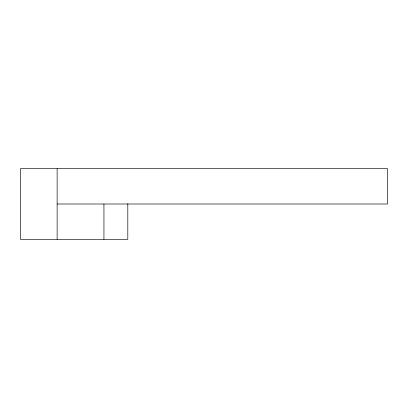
<?xml version="1.0" encoding="UTF-8"?>
<svg xmlns="http://www.w3.org/2000/svg" width="408" height="408" viewBox="0 0 408 408"><rect width="100%" height="100%" fill="white"/><g stroke="black" fill="none" stroke-linecap="round" stroke-linejoin="round"><path stroke-width="0.61" d="M57.13 204L387.6 204L387.6 168.657L20.4 168.657L20.4 239.343L127.806 239.343L127.806 203.684M103.943 204L103.943 239.343M57.13 168.657L57.13 239.343"/></g></svg>
